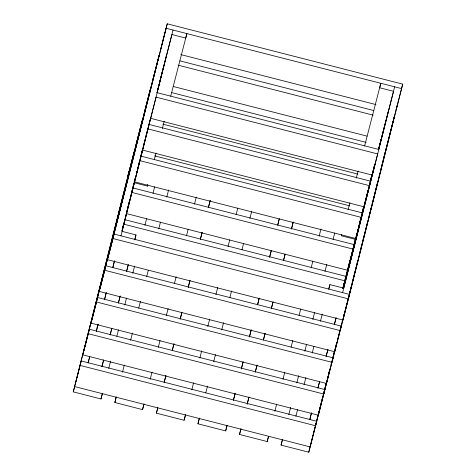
<?xml version="1.0" encoding="UTF-8"?>
<svg xmlns="http://www.w3.org/2000/svg" width="476" height="476" viewBox="0 0 476 476"><rect width="100%" height="100%" fill="white"/><g stroke="black" fill="none" stroke-linecap="round" stroke-linejoin="round"><path stroke-width="0.71" d="M102.358 393.676L100.989 398.965L73.286 391.867L128.954 171.83M73.286 391.867L142.627 118.964L82.86 354.858L318.331 415.191L324.935 389.57L89.458 329.237L83.99 350.384M91.059 323.139L150.832 87.245L91.059 323.139L326.536 383.472L333.135 357.851L97.663 297.518L92.189 318.664M99.264 291.419L159.032 55.519L99.264 291.419L334.741 351.752L341.34 326.131L105.862 265.798L100.394 286.945M108.599 255.225L114.067 234.073L349.545 294.406L342.946 320.027L107.469 259.694L167.237 23.8L402.714 84.133L348.414 298.88L112.937 238.547L167.237 23.8M88.179 362.736L89.637 356.976M97.098 327.476L97.824 324.596M96.384 331.01L98.02 324.537M104.589 299.291L106.225 292.817M122.6 228.052L123.695 223.738M126.42 212.939L126.967 210.785M127.877 207.185L128.425 205.025M128.788 203.585L129.329 201.425M130.24 197.832L130.787 195.672M131.697 192.072L132.245 189.912M132.608 188.478L133.696 184.158M134.97 179.119L135.517 176.965M138.796 164.012L139.337 161.852M140.247 158.252L140.795 156.092L362.414 212.909L356.94 234.055M141.158 154.652L142.253 150.339M122.058 230.432L123.695 223.958M124.063 222.518L124.605 220.358M125.515 216.758L126.063 214.599M126.426 213.159L127.52 208.845M127.883 207.405L128.425 205.245M128.794 203.805L129.883 199.492M130.245 198.052L131.34 193.732M131.703 192.292L134.613 180.779M134.976 179.339L135.523 177.185M136.434 173.585L136.981 171.425M137.891 167.826L138.433 165.672M138.802 164.232L139.89 159.912M140.253 158.472L142.437 149.839M149.172 123.213L149.898 120.333M157.36 90.833L158.086 87.953M112.788 267.571L114.43 261.092M122.07 230.872L150.452 118.619M157.003 92.713L163.738 66.087M122.076 231.092L150.642 118.119M157.009 92.933L166.469 55.513M120.993 235.852L173.032 30.047M134.309 182.73L147.471 186.104L147.792 184.825M134.845 239.398L135.975 234.924L122.124 231.378M100.989 398.965L102.447 393.2M108.736 368.454L110.557 361.248M116.84 336.27L118.482 329.785M124.771 305.039L126.497 298.077M132.786 273.331L134.607 266.126M144.906 225.291L146.638 218.561M153.01 193.339L154.652 186.854M143.913 404.326L142.544 409.61L114.841 402.512L116.299 396.752M122.493 372.25L124.313 365.038M130.602 340.298L132.423 333.093M138.712 308.109L140.444 301.385M146.727 276.401L148.28 270.398M158.758 228.843L160.489 222.113M166.773 197.135L168.593 189.93M142.544 409.61L144.002 403.844M150.196 379.348L152.017 372.137M158.306 347.397L160.037 340.429M166.326 315.689L168.147 308.484M174.43 283.5L176.162 276.77M186.455 235.941L188.193 229.212M194.476 204.234L196.296 197.022M185.467 414.971L184.099 420.26L156.396 413.162L157.853 407.397M164.232 382.174L165.868 375.689M172.247 350.467L173.889 343.981M180.267 318.759L181.903 312.274M188.282 287.052L189.924 280.566M200.307 239.487L202.133 232.282M208.512 207.06L210.148 200.575M164.143 382.65L165.963 375.445M172.342 350.223L173.978 343.737M180.178 319.235L181.814 312.75M188.193 287.528L190.013 280.322M200.402 239.244L202.044 232.758M208.417 207.536L210.243 200.331M184.099 420.26L185.557 414.495M191.846 389.749L193.571 382.787M199.86 358.041L201.681 350.836M207.786 326.578L209.702 319.128M215.896 294.626L217.716 287.421M228.01 246.586L229.747 239.856M236.12 214.634L237.762 208.149M227.022 425.621L225.654 430.905L197.951 423.807L199.408 418.041M205.787 392.819L207.518 386.095M213.712 361.593L215.444 354.626M221.733 329.886L223.553 322.674M229.837 297.696L231.568 290.967M241.957 249.894L243.599 243.409M249.882 218.424L251.614 211.701M225.654 430.905L227.111 425.139M233.49 399.917L234.948 394.152M241.326 368.93L243.147 361.724M249.525 336.502L251.161 330.017M257.54 304.795L259.182 298.309M269.565 257.23L271.207 250.745M277.77 224.803L279.228 219.037M233.401 400.399L235.221 393.188M241.415 368.692L243.057 362.206M249.436 336.978L251.257 329.773M257.635 304.551L259.271 298.065M269.66 256.992L271.296 250.507M277.675 225.285L279.317 218.799M268.577 436.266L267.209 441.555L239.505 434.457L240.963 428.692M247.157 404.189L248.978 396.984M255.356 371.762L256.998 365.276M263.377 340.054L265.013 333.569M271.391 308.347L273.034 301.855M283.416 260.783L285.059 254.297M291.437 229.075L293.258 221.87M247.252 403.945L248.888 397.46M255.267 372.238L257.088 365.032M263.466 339.81L265.108 333.325M271.302 308.823L272.944 302.337M283.512 260.539L285.148 254.053M291.526 228.831L293.168 222.346M267.209 441.555L268.482 436.51M274.86 411.288L276.681 404.082M282.97 379.336L284.791 372.131M291.08 347.153L292.811 340.423M299.095 315.439L300.737 308.954M311.12 267.881L312.851 261.151M319.14 236.173L320.961 228.968M75.785 382.109L81.253 360.957L316.73 421.29L308.763 452.2L281.06 445.102L282.518 439.336M288.807 414.59L290.628 407.385M296.822 382.882L298.642 375.677M304.842 351.175L306.568 344.213M312.857 319.467L314.678 312.262M324.971 271.427L326.798 264.222M333.081 239.482L334.723 232.99M355.614 237.899L355.245 239.339L341.393 235.787L341.714 234.507M328.767 289.087L329.898 284.612L343.749 288.159M342.91 288.111L349.824 260.771M353.829 244.938L355.465 238.464M309.805 419.517L311.262 413.763M342.922 288.551L356.935 233.365M359.118 224.731L360.386 219.472M362.028 213.218L363.848 206.019M318.01 387.797L319.646 381.318M343.119 288.492L364.045 205.959M364.414 204.525L367.871 190.852M370.233 181.493L371.869 175.019M326.209 356.078L327.851 349.598M343.315 288.432L368.971 186.973M369.334 185.533L373.154 170.42M373.517 168.986L374.612 164.666M343.499 287.932L368.067 190.793M368.43 189.353L372.25 174.24M372.613 172.8L373.708 168.486M374.071 167.046L374.796 164.166M378.438 149.773L380.984 139.7M334.414 324.352L336.05 317.879M343.511 288.373L373.351 170.36M373.719 168.926L374.808 164.607M378.628 149.494L385.727 121.434M343.702 287.873L373.904 168.427M374.267 166.987L374.993 164.107M378.634 149.714L388.827 109.421M342.619 292.633L394.658 86.834M308.763 452.2L319.331 410.401M319.693 408.961L322.609 397.43M323.519 393.83L324.067 391.665M324.436 390.225L325.524 385.899M325.893 384.459L326.435 382.299M323.615 393.587L310.132 446.91L74.655 386.583M323.977 392.147L326 384.156M327.274 379.116L327.821 376.956M328.714 373.41L329.273 371.203M329.832 369.483L315.6 425.764L80.123 365.431M331.106 364.443L331.653 362.284M332.557 358.69L333.105 356.53M333.468 355.09L334.563 350.77M318.331 415.191L330.749 366.103M331.112 364.664L332.2 360.35M332.563 358.91L334.568 350.99M334.931 349.551L335.479 347.397M335.842 345.957L336.568 343.077M336.943 342.077L323.805 394.045L88.328 333.712M337.311 340.858L340.762 326.964M341.131 325.751L341.679 323.591M342.042 322.151L342.583 319.771M343.499 316.391L344.047 314.237M347.879 299.785L332.004 362.325L96.527 301.992M348.248 298.345L348.783 295.965M349.699 292.585L350.247 290.431M350.61 288.991L351.704 284.672M352.067 283.232L356.429 265.745M356.798 264.525L357.339 262.145M358.25 258.765L358.797 256.606M359.707 253.012L360.255 250.852M360.618 249.412L361.706 245.092M362.075 243.658L364.069 235.519M364.438 234.299L365.532 229.985M365.895 228.545L367.347 222.786M368.257 219.192L368.805 217.032M369.168 215.592L370.263 211.273M370.625 209.833L371.714 205.519M372.077 204.079L372.619 201.699M372.988 200.479L374.082 196.166M374.445 194.726L377.349 182.992M378.265 179.613L378.813 177.453M379.176 176.013L379.717 173.639M380.633 170.259L381.175 168.099M381.544 166.66L382.633 162.346M382.996 160.906L384.09 156.586M384.453 155.146L387.91 141.473M342.946 320.027L397.246 105.279M127.586 177.12L134.422 150.684M127.824 176.304L133.292 155.158M136.029 144.585L141.497 123.439M144.228 112.866L149.696 91.713M152.433 81.14L157.901 59.994M160.638 49.421L166.106 28.274L401.583 88.607M107.469 259.694L112.937 238.547M157.407 90.571L157.961 88.417M158.335 86.977L158.889 84.823M159.264 83.389L171.901 34.522L185.753 38.074L186.884 33.6L170.7 96.277M143.121 147.209L145.126 139.45M145.489 138.04L147.679 129.585M88.102 363.039L89.791 356.411M96.277 331.421L98.151 324.073M104.452 299.803L106.315 292.621M112.818 267.47L114.508 260.836M147.471 186.104L147.84 184.664M154.343 159.514L156.015 153.046M162.334 128.615L164.208 121.267M101.965 366.431L103.643 359.963M110.146 334.812L111.818 328.345M118.322 303.194L120.178 296.007M126.497 271.576L128.169 265.108M134.678 239.958L135.975 234.924M101.953 366.591L103.625 360.124M110.129 334.973L111.8 328.505M118.494 302.635L120.166 296.167M126.485 271.736L128.341 264.549M114.841 402.512L116.209 397.228M156.396 413.162L157.764 407.873M197.951 423.807L199.319 418.523M239.505 434.457L240.874 429.168M281.06 445.102L282.429 439.818M341.393 235.787L341.762 234.353M348.081 209.916L349.937 202.734M356.274 178.137L358.13 170.949M364.622 145.965L380.806 83.282L379.675 87.757L393.527 91.309L378.474 149.512M295.876 416.274L297.56 409.646M304.051 384.656L305.907 377.474M312.226 353.037L313.916 346.409M320.419 321.258L322.282 314.071M328.785 288.92L329.898 284.612M362.117 212.748L363.807 206.12M370.108 181.85L371.97 174.662M342.904 288.337L346.004 276.354L125.099 219.751M348.741 265.781L354.209 244.628L132.584 187.847M365.146 202.336L368.608 188.942M368.977 187.532L370.614 181.189L148.988 124.403M373.351 170.616L373.898 168.498M374.261 167.088L374.993 164.268M343.053 287.873L344.874 280.828L123.248 224.041M309.727 419.826L311.584 412.638M317.903 388.208L319.592 381.579M326.078 356.589L327.94 349.402M334.444 324.251L336.115 317.784M383.936 156.741L384.995 152.754M385.393 151.1L385.941 148.982M388.095 140.771L388.821 137.951M389.041 136.999L394.509 115.852L340.209 330.606L104.732 270.273M396.115 109.754L402.714 84.133M180.803 54.585L375.951 104.589M179.916 60.874L373.624 110.503M178.066 65.158L373.214 115.162M173.318 86.495L367.026 136.124M171.711 92.594L366.145 142.407M157.193 92.683L378.819 149.47M162.792 124.129L357.94 174.127M147.857 128.877L369.483 185.664L364.015 206.81L142.389 150.023M154.587 155.848L349.735 205.852M139.658 160.602L361.278 217.383L355.81 238.53L134.184 181.749M131.453 192.322L353.079 249.103L347.611 270.249L126.705 213.653M156.063 97.158L150.594 118.304L372.22 175.091L377.688 153.938L156.063 97.158"/></g></svg>
